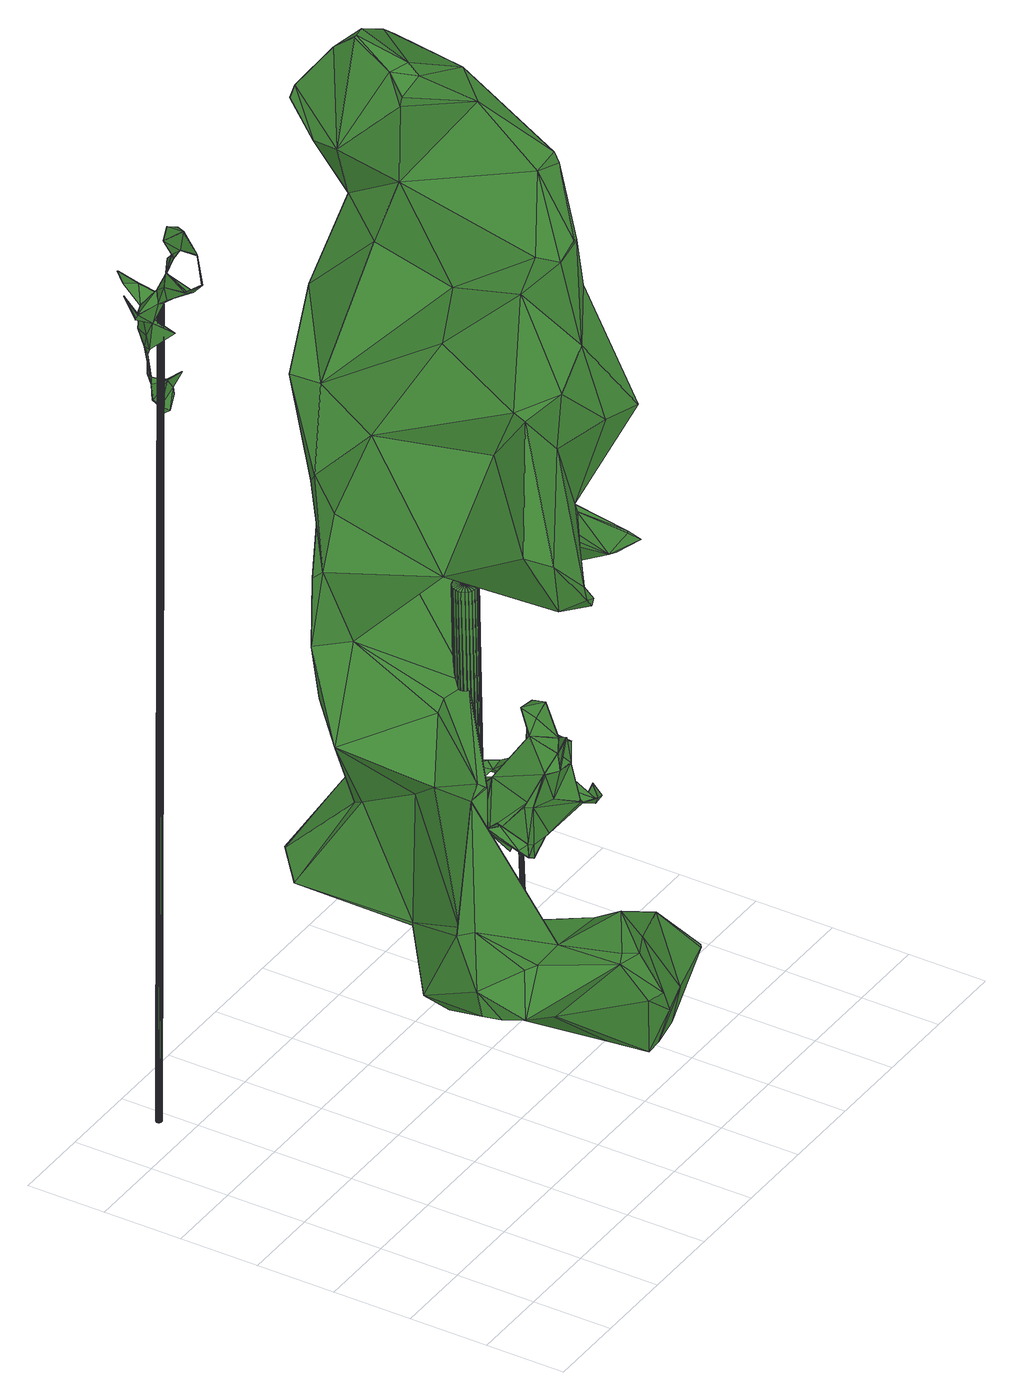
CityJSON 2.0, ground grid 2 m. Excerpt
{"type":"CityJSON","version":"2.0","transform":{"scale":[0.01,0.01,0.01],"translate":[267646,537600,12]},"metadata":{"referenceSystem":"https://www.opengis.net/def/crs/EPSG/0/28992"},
"CityObjects":{
"tree1":{"type":"SolitaryVegetationObject","attributes":{"gtid":31,"crown_width_m":1.58,"crown_median_z":35.04,"crown_r50_m":0.173,"crown_porosity":0.948,"trunk_H_m":22,"trunk_DBH_m":0.143,"trunk_radius_m":0.0717,"trunk_base_height_m":13.04,"original_gtid":"33"},"geometry":[{"type":"Solid","lod":"3","boundaries":[[[[0,1,2]],[[2,3,4]],[[2,1,3]],[[5,6,7]],[[8,9,10]],[[8,10,11]],[[12,13,14]],[[15,16,17]],[[1,18,3]],[[19,20,21]],[[22,14,23]],[[24,25,26]],[[8,27,28]],[[8,28,29]],[[14,30,23]],[[23,30,31]],[[32,3,18]],[[3,32,4]],[[7,33,34]],[[14,13,30]],[[35,36,37]],[[4,0,2]],[[26,38,39]],[[40,41,42]],[[43,41,40]],[[44,45,46]],[[11,44,46]],[[47,16,20]],[[44,33,6]],[[45,44,6]],[[46,45,27]],[[46,27,11]],[[48,36,49]],[[50,21,15]],[[51,52,53]],[[54,55,56]],[[57,25,58]],[[58,25,7]],[[59,60,61]],[[22,23,31]],[[22,31,62]],[[7,6,33]],[[33,11,63]],[[58,7,64]],[[1,65,18]],[[24,7,25]],[[49,36,55]],[[49,55,54]],[[33,63,66]],[[7,24,5]],[[65,67,18]],[[32,18,67]],[[36,50,55]],[[1,68,65]],[[51,53,0]],[[38,26,69]],[[42,69,26]],[[51,70,52]],[[6,28,45]],[[27,8,11]],[[20,19,48]],[[71,59,61]],[[58,64,9]],[[66,64,34]],[[5,24,39]],[[43,72,73]],[[34,33,66]],[[34,64,7]],[[9,64,66]],[[31,13,62]],[[26,25,74]],[[0,68,1]],[[42,26,74]],[[42,74,75]],[[72,76,77]],[[72,43,40]],[[78,29,39]],[[78,39,38]],[[20,48,47]],[[31,30,13]],[[79,12,80]],[[79,80,60]],[[50,19,21]],[[68,70,65]],[[81,76,72]],[[42,82,40]],[[75,82,42]],[[83,71,60]],[[11,33,44]],[[48,37,36]],[[75,73,84]],[[85,80,12]],[[77,86,73]],[[65,87,67]],[[62,13,81]],[[88,85,83]],[[49,89,47]],[[88,80,85]],[[26,39,24]],[[74,41,75]],[[68,0,53]],[[75,84,85]],[[85,82,75]],[[12,72,40]],[[90,67,17]],[[90,17,16]],[[47,91,16]],[[69,42,41]],[[75,41,73]],[[41,43,73]],[[72,77,73]],[[12,40,82]],[[82,85,12]],[[16,91,90]],[[67,87,17]],[[69,41,92]],[[74,92,41]],[[92,74,69]],[[76,12,77]],[[52,49,54]],[[77,37,85]],[[77,35,37]],[[68,93,70]],[[94,70,93]],[[36,12,79]],[[48,19,37]],[[84,73,86]],[[85,86,77]],[[83,80,88]],[[60,80,83]],[[86,85,84]],[[5,39,29]],[[16,21,20]],[[15,21,16]],[[57,58,9]],[[17,87,91]],[[91,87,90]],[[22,95,14]],[[48,96,47]],[[49,47,96]],[[49,96,48]],[[14,95,12]],[[91,47,89]],[[62,95,22]],[[17,97,15]],[[97,17,91]],[[81,72,95]],[[81,95,62]],[[50,15,97]],[[50,97,93]],[[91,89,97]],[[12,95,72]],[[51,0,4]],[[67,90,51]],[[32,67,51]],[[32,51,4]],[[87,51,90]],[[87,65,51]],[[13,12,76]],[[13,76,81]],[[36,35,12]],[[19,50,98]],[[83,85,98]],[[37,19,98]],[[37,98,85]],[[12,35,77]],[[50,36,98]],[[57,9,78]],[[57,78,38]],[[93,56,55]],[[49,94,89]],[[52,94,49]],[[93,97,94]],[[89,94,97]],[[56,93,68]],[[94,52,70]],[[98,79,83]],[[98,36,79]],[[71,61,60]],[[29,78,9]],[[93,55,50]],[[51,65,70]],[[52,54,53]],[[68,53,56]],[[54,56,53]],[[79,60,59]],[[79,59,83]],[[83,59,71]],[[74,25,99]],[[9,66,63]],[[5,29,28]],[[5,28,6]],[[10,9,63]],[[10,63,11]],[[29,9,8]],[[27,45,28]],[[57,99,25]],[[74,99,69]],[[38,69,99]],[[38,99,57]],[[100,101,102]],[[100,102,103]],[[103,102,104]],[[103,104,105]],[[102,101,106]],[[102,106,104]],[[104,106,107]],[[104,107,105]],[[106,101,108]],[[106,108,107]],[[107,108,109]],[[107,109,105]],[[108,101,110]],[[108,110,109]],[[109,110,111]],[[109,111,105]],[[110,101,112]],[[110,112,111]],[[111,112,113]],[[111,113,105]],[[112,101,114]],[[112,114,113]],[[113,114,115]],[[113,115,105]],[[114,101,116]],[[114,116,115]],[[115,116,117]],[[115,117,105]],[[116,101,118]],[[116,118,117]],[[117,118,119]],[[117,119,105]],[[118,101,120]],[[118,120,119]],[[119,120,121]],[[119,121,105]],[[120,101,122]],[[120,122,121]],[[121,122,123]],[[121,123,105]],[[122,101,124]],[[122,124,123]],[[123,124,125]],[[123,125,105]],[[124,101,126]],[[124,126,125]],[[125,126,127]],[[125,127,105]],[[126,101,128]],[[126,128,127]],[[127,128,129]],[[127,129,105]],[[128,101,130]],[[128,130,129]],[[129,130,131]],[[129,131,105]],[[130,101,132]],[[130,132,131]],[[131,132,133]],[[131,133,105]],[[132,101,134]],[[132,134,133]],[[133,134,135]],[[133,135,105]],[[134,101,136]],[[134,136,135]],[[135,136,137]],[[135,137,105]],[[136,101,138]],[[136,138,137]],[[137,138,139]],[[137,139,105]],[[138,101,140]],[[138,140,139]],[[139,140,141]],[[139,141,105]],[[140,101,142]],[[140,142,141]],[[141,142,143]],[[141,143,105]],[[142,101,144]],[[142,144,143]],[[143,144,145]],[[143,145,105]],[[144,101,146]],[[144,146,145]],[[145,146,147]],[[145,147,105]],[[146,101,148]],[[146,148,147]],[[147,148,149]],[[147,149,105]],[[148,101,100]],[[148,100,149]],[[149,100,103]],[[149,103,105]]]]}]},
"tree2":{"type":"SolitaryVegetationObject","attributes":{"gtid":26,"crown_width_m":9.4,"crown_median_z":23.75,"crown_r50_m":0.58,"crown_porosity":0.883,"trunk_H_m":10.96,"trunk_DBH_m":0.628,"trunk_radius_m":0.314,"trunk_base_height_m":12.79,"original_gtid":"28"},"geometry":[{"type":"Solid","lod":"3","boundaries":[[[[150,151,152]],[[150,152,153]],[[154,155,156]],[[157,158,159]],[[160,161,162]],[[163,160,162]],[[160,163,164]],[[165,166,167]],[[168,169,170]],[[171,172,173]],[[174,175,176]],[[174,177,178]],[[179,180,181]],[[182,183,184]],[[162,185,163]],[[186,187,188]],[[189,161,160]],[[190,187,191]],[[190,192,187]],[[192,188,187]],[[193,194,185]],[[192,195,188]],[[196,197,150]],[[165,167,198]],[[199,200,166]],[[201,202,203]],[[204,175,205]],[[206,207,208]],[[150,153,196]],[[209,210,211]],[[191,187,198]],[[186,198,187]],[[212,188,195]],[[213,214,215]],[[216,217,218]],[[199,166,165]],[[219,220,193]],[[221,151,222]],[[223,151,221]],[[182,224,225]],[[186,226,165]],[[220,175,204]],[[174,205,175]],[[227,228,229]],[[198,186,165]],[[154,156,230]],[[212,186,188]],[[231,232,233]],[[234,235,236]],[[164,237,238]],[[182,184,239]],[[240,241,234]],[[206,217,242]],[[243,152,151]],[[179,172,180]],[[244,190,245]],[[246,247,248]],[[198,227,191]],[[198,167,227]],[[237,163,185]],[[244,212,195]],[[244,249,212]],[[248,250,246]],[[193,220,251]],[[204,251,220]],[[185,194,237]],[[252,197,253]],[[219,254,220]],[[254,255,220]],[[222,256,162]],[[257,258,259]],[[190,244,192]],[[233,260,261]],[[252,262,193]],[[157,159,263]],[[264,219,265]],[[238,178,177]],[[230,156,200]],[[166,200,156]],[[209,266,267]],[[237,164,163]],[[253,196,268]],[[269,224,182]],[[253,268,270]],[[218,202,271]],[[218,271,272]],[[194,193,251]],[[205,174,178]],[[180,172,171]],[[228,246,250]],[[238,237,178]],[[248,247,273]],[[274,275,276]],[[205,178,251]],[[220,255,175]],[[176,175,255]],[[277,278,279]],[[278,277,280]],[[203,226,212]],[[165,226,199]],[[226,186,212]],[[205,251,204]],[[164,238,281]],[[282,164,281]],[[176,177,174]],[[281,177,282]],[[282,177,255]],[[255,177,176]],[[238,177,281]],[[172,207,283]],[[241,240,284]],[[251,237,194]],[[178,237,251]],[[212,201,203]],[[261,285,211]],[[196,253,197]],[[208,273,286]],[[208,286,218]],[[268,196,287]],[[162,161,222]],[[222,161,189]],[[222,189,221]],[[183,288,289]],[[213,215,290]],[[291,292,293]],[[291,293,225]],[[179,181,294]],[[295,285,296]],[[200,202,297]],[[234,241,298]],[[159,299,263]],[[300,299,159]],[[200,199,301]],[[226,301,199]],[[209,302,277]],[[235,225,303]],[[304,299,300]],[[193,262,265]],[[254,264,255]],[[195,192,244]],[[305,306,260]],[[307,260,306]],[[173,274,276]],[[263,308,309]],[[263,299,308]],[[310,311,312]],[[312,313,267]],[[314,313,189]],[[301,226,203]],[[315,184,316]],[[243,317,318]],[[200,301,319]],[[180,171,320]],[[180,320,181]],[[203,319,301]],[[303,321,240]],[[265,262,231]],[[296,261,260]],[[285,261,296]],[[173,320,171]],[[155,322,227]],[[155,227,167]],[[255,323,282]],[[290,298,324]],[[290,182,298]],[[193,185,252]],[[218,217,206]],[[210,267,313]],[[325,184,326]],[[193,265,219]],[[211,210,327]],[[157,242,217]],[[160,314,189]],[[211,328,233]],[[261,211,233]],[[279,266,277]],[[209,277,266]],[[245,329,294]],[[234,298,235]],[[245,190,329]],[[330,331,332]],[[300,159,333]],[[321,284,240]],[[332,331,334]],[[234,236,240]],[[240,236,303]],[[309,276,275]],[[304,308,299]],[[233,232,260]],[[305,260,232]],[[335,289,288]],[[308,289,335]],[[239,269,182]],[[291,269,239]],[[292,291,239]],[[207,172,336]],[[179,336,172]],[[219,264,254]],[[179,294,329]],[[190,227,329]],[[190,191,227]],[[179,329,229]],[[229,329,227]],[[337,338,245]],[[316,339,315]],[[224,291,225]],[[269,291,224]],[[262,252,231]],[[183,257,288]],[[183,182,257]],[[295,333,159]],[[295,340,333]],[[296,340,295]],[[225,341,303]],[[342,341,326]],[[315,307,169]],[[203,202,319]],[[297,343,230]],[[297,230,200]],[[157,344,158]],[[282,323,164]],[[160,164,323]],[[239,325,292]],[[184,325,239]],[[278,334,279]],[[277,302,295]],[[285,295,302]],[[249,244,245]],[[257,272,258]],[[157,283,242]],[[233,328,264]],[[264,231,233]],[[328,323,264]],[[255,264,323]],[[280,290,324]],[[206,242,207]],[[277,213,290]],[[332,278,345]],[[230,343,273]],[[257,182,215]],[[242,283,207]],[[321,341,317]],[[318,317,341]],[[278,346,347]],[[345,278,347]],[[160,323,314]],[[264,265,231]],[[167,166,156]],[[155,167,156]],[[278,348,346]],[[209,267,210]],[[243,151,349]],[[317,243,349]],[[273,343,286]],[[293,325,326]],[[235,182,225]],[[311,310,321]],[[298,182,235]],[[247,154,273]],[[273,154,230]],[[270,350,170]],[[159,158,295]],[[277,295,158]],[[335,276,309]],[[270,268,350]],[[298,241,284]],[[268,287,350]],[[170,305,270]],[[170,169,305]],[[153,287,196]],[[350,287,153]],[[348,278,324]],[[278,280,324]],[[218,206,208]],[[252,232,231]],[[253,232,252]],[[297,286,343]],[[202,286,297]],[[270,305,232]],[[270,232,253]],[[183,289,316]],[[319,202,200]],[[266,279,351]],[[266,351,267]],[[292,325,293]],[[260,307,352]],[[327,323,328]],[[327,328,211]],[[314,323,327]],[[285,209,211]],[[151,223,349]],[[278,332,334]],[[229,228,336]],[[229,336,179]],[[353,181,354]],[[250,336,228]],[[334,331,310]],[[310,331,321]],[[330,346,331]],[[353,354,259]],[[318,168,243]],[[345,330,332]],[[273,208,248]],[[290,215,182]],[[202,218,286]],[[210,313,327]],[[221,313,312]],[[207,248,208]],[[355,258,271]],[[183,316,184]],[[260,352,296]],[[340,296,352]],[[356,216,218]],[[272,216,356]],[[272,356,218]],[[327,313,314]],[[201,271,202]],[[151,150,256]],[[151,256,222]],[[258,355,259]],[[321,317,349]],[[321,349,223]],[[217,344,157]],[[311,321,223]],[[221,311,223]],[[312,311,221]],[[341,342,357]],[[318,357,168]],[[353,355,358]],[[341,357,318]],[[259,355,353]],[[227,322,228]],[[246,228,322]],[[320,354,181]],[[335,354,320]],[[172,274,173]],[[359,252,185]],[[337,245,294]],[[312,351,310]],[[334,351,279]],[[310,351,334]],[[158,344,360]],[[283,275,172]],[[274,172,275]],[[154,322,155]],[[246,322,247]],[[154,247,322]],[[263,275,157]],[[157,275,283]],[[259,288,257]],[[346,330,347]],[[330,345,347]],[[355,271,358]],[[293,326,225]],[[181,337,294]],[[360,216,215]],[[169,326,315]],[[342,326,169]],[[277,290,280]],[[320,276,335]],[[173,276,320]],[[189,313,221]],[[315,326,184]],[[309,308,335]],[[303,341,321]],[[309,275,263]],[[258,272,271]],[[358,271,201]],[[235,303,236]],[[354,335,288]],[[354,288,259]],[[304,316,289]],[[304,289,308]],[[248,336,250]],[[207,336,248]],[[267,351,312]],[[359,197,252]],[[348,298,284]],[[348,284,346]],[[333,361,300]],[[300,361,304]],[[339,352,307]],[[324,298,348]],[[331,346,321]],[[201,212,362]],[[168,357,169]],[[169,357,342]],[[249,245,362]],[[362,245,338]],[[362,212,249]],[[339,307,315]],[[340,352,339]],[[213,277,214]],[[214,277,158]],[[216,272,215]],[[257,215,272]],[[214,158,215]],[[158,360,215]],[[346,284,321]],[[333,340,361]],[[339,361,340]],[[216,344,217]],[[185,162,256]],[[185,256,359]],[[150,197,256]],[[359,256,197]],[[168,152,243]],[[216,360,344]],[[170,350,152]],[[153,152,350]],[[152,168,170]],[[209,285,302]],[[326,341,225]],[[169,307,306]],[[169,306,305]],[[316,361,339]],[[304,361,316]],[[353,358,363]],[[353,363,181]],[[337,181,363]],[[201,363,358]],[[362,363,201]],[[362,338,363]],[[337,363,338]],[[364,365,366]],[[364,366,367]],[[367,366,368]],[[367,368,369]],[[366,365,370]],[[366,370,368]],[[368,370,371]],[[368,371,369]],[[370,365,372]],[[370,372,371]],[[371,372,373]],[[371,373,369]],[[372,365,374]],[[372,374,373]],[[373,374,375]],[[373,375,369]],[[374,365,376]],[[374,376,375]],[[375,376,377]],[[375,377,369]],[[376,365,378]],[[376,378,377]],[[377,378,379]],[[377,379,369]],[[378,365,380]],[[378,380,379]],[[379,380,381]],[[379,381,369]],[[380,365,382]],[[380,382,381]],[[381,382,383]],[[381,383,369]],[[382,365,384]],[[382,384,383]],[[383,384,385]],[[383,385,369]],[[384,365,386]],[[384,386,385]],[[385,386,387]],[[385,387,369]],[[386,365,388]],[[386,388,387]],[[387,388,389]],[[387,389,369]],[[388,365,390]],[[388,390,389]],[[389,390,391]],[[389,391,369]],[[390,365,392]],[[390,392,391]],[[391,392,393]],[[391,393,369]],[[392,365,394]],[[392,394,393]],[[393,394,395]],[[393,395,369]],[[394,365,396]],[[394,396,395]],[[395,396,397]],[[395,397,369]],[[396,365,398]],[[396,398,397]],[[397,398,399]],[[397,399,369]],[[398,365,400]],[[398,400,399]],[[399,400,401]],[[399,401,369]],[[400,365,402]],[[400,402,401]],[[401,402,403]],[[401,403,369]],[[402,365,404]],[[402,404,403]],[[403,404,405]],[[403,405,369]],[[404,365,406]],[[404,406,405]],[[405,406,407]],[[405,407,369]],[[406,365,408]],[[406,408,407]],[[407,408,409]],[[407,409,369]],[[408,365,410]],[[408,410,409]],[[409,410,411]],[[409,411,369]],[[410,365,412]],[[410,412,411]],[[411,412,413]],[[411,413,369]],[[412,365,364]],[[412,364,413]],[[413,364,367]],[[413,367,369]]]]}]},
"tree3":{"type":"SolitaryVegetationObject","attributes":{"gtid":536,"crown_width_m":3.8,"crown_median_z":15.67,"crown_r50_m":0.253,"crown_porosity":0.925,"trunk_H_m":3.4,"trunk_DBH_m":0.102,"trunk_radius_m":0.0511,"trunk_base_height_m":12.27,"original_gtid":"606"},"geometry":[{"type":"Solid","lod":"3","boundaries":[[[[414,415,416]],[[414,416,417]],[[418,419,420]],[[421,422,423]],[[424,425,426]],[[427,428,429]],[[430,431,432]],[[433,434,435]],[[436,437,438]],[[439,424,440]],[[441,442,443]],[[444,426,425]],[[429,428,445]],[[446,447,448]],[[449,450,423]],[[449,451,450]],[[452,453,454]],[[452,454,455]],[[429,456,457]],[[458,459,460]],[[420,461,418]],[[462,463,435]],[[464,465,466]],[[467,468,469]],[[470,471,472]],[[445,473,474]],[[475,476,477]],[[478,479,480]],[[431,481,482]],[[483,481,431]],[[477,484,475]],[[419,459,458]],[[418,459,419]],[[485,486,487]],[[464,466,451]],[[439,488,424]],[[489,490,491]],[[492,453,471]],[[493,494,476]],[[493,476,495]],[[496,426,497]],[[498,455,499]],[[500,455,498]],[[501,502,503]],[[449,465,464]],[[421,423,450]],[[504,505,441]],[[506,507,484]],[[508,467,509]],[[470,510,511]],[[512,459,418]],[[460,459,512]],[[460,513,458]],[[514,512,418]],[[442,515,443]],[[516,443,515]],[[514,517,512]],[[490,489,518]],[[518,489,519]],[[520,521,465]],[[461,420,522]],[[523,463,462]],[[489,524,519]],[[525,462,486]],[[526,494,493]],[[475,495,476]],[[499,436,435]],[[527,528,529]],[[530,430,531]],[[453,452,517]],[[532,490,533]],[[534,535,469]],[[536,537,538]],[[539,540,541]],[[539,541,497]],[[540,434,542]],[[543,525,509]],[[544,545,546]],[[547,548,549]],[[550,551,480]],[[460,536,538]],[[552,468,467]],[[503,480,479]],[[541,553,525]],[[548,554,549]],[[499,472,498]],[[499,470,472]],[[555,556,526]],[[557,521,558]],[[558,521,520]],[[559,560,444]],[[470,499,435]],[[418,515,514]],[[461,515,418]],[[561,422,457]],[[423,422,561]],[[515,500,514]],[[442,562,500]],[[563,485,564]],[[554,555,417]],[[434,565,566]],[[566,486,462]],[[518,558,520]],[[552,545,468]],[[497,531,496]],[[435,434,462]],[[496,531,430]],[[469,535,467]],[[511,435,436]],[[490,567,491]],[[429,445,456]],[[496,568,529]],[[478,508,569]],[[564,570,571]],[[564,571,563]],[[535,509,467]],[[439,572,488]],[[470,435,463]],[[573,519,574]],[[429,575,427]],[[574,519,524]],[[574,524,576]],[[533,490,577]],[[533,577,465]],[[433,435,511]],[[480,503,550]],[[534,578,535]],[[534,579,578]],[[580,559,444]],[[421,581,582]],[[421,450,581]],[[511,436,438]],[[553,462,525]],[[464,451,449]],[[490,518,577]],[[532,567,490]],[[509,583,543]],[[422,421,570]],[[529,568,527]],[[478,569,479]],[[502,428,427]],[[465,577,520]],[[552,467,508]],[[472,517,498]],[[514,498,517]],[[456,561,457]],[[457,584,585]],[[455,517,452]],[[586,466,521]],[[557,586,521]],[[537,522,420]],[[518,520,577]],[[587,426,496]],[[474,456,445]],[[448,447,526]],[[494,526,447]],[[588,510,523]],[[588,433,510]],[[525,589,569]],[[526,556,588]],[[433,588,556]],[[427,550,502]],[[465,449,533]],[[499,455,436]],[[482,481,590]],[[503,502,550]],[[466,465,521]],[[415,547,416]],[[486,566,487]],[[432,431,591]],[[432,591,550]],[[469,579,534]],[[442,536,460]],[[419,513,538]],[[420,419,538]],[[458,513,419]],[[480,551,431]],[[592,444,425]],[[580,444,592]],[[591,431,551]],[[591,551,550]],[[535,578,509]],[[508,525,569]],[[580,529,528]],[[564,487,444]],[[509,525,508]],[[449,423,533]],[[593,423,561]],[[533,423,593]],[[518,519,557]],[[415,414,494]],[[587,592,424]],[[440,424,592]],[[468,545,469]],[[440,592,425]],[[440,425,572]],[[424,572,425]],[[484,507,475]],[[487,565,539]],[[585,550,427]],[[566,565,487]],[[484,594,506]],[[580,585,559]],[[466,586,504]],[[511,438,492]],[[587,529,580]],[[504,451,466]],[[450,451,504]],[[504,586,573]],[[511,510,433]],[[417,555,414]],[[470,463,510]],[[523,510,463]],[[585,595,550]],[[528,527,595]],[[580,592,587]],[[416,549,554]],[[416,554,417]],[[524,491,596]],[[524,596,597]],[[569,589,461]],[[492,471,470]],[[470,511,492]],[[457,585,575]],[[457,575,429]],[[585,427,575]],[[472,471,453]],[[472,453,517]],[[598,508,478]],[[564,485,487]],[[495,475,507]],[[476,599,477]],[[582,570,421]],[[512,562,460]],[[598,600,508]],[[460,562,442]],[[570,444,560]],[[589,525,486]],[[590,601,482]],[[498,514,500]],[[585,584,602]],[[579,545,544]],[[442,500,515]],[[460,538,513]],[[424,426,587]],[[497,426,444]],[[543,497,541]],[[603,563,571]],[[568,432,595]],[[579,583,578]],[[544,583,579]],[[530,483,430]],[[496,529,587]],[[494,599,476]],[[474,561,456]],[[450,504,441]],[[536,442,441]],[[538,537,420]],[[469,545,579]],[[461,522,569]],[[537,536,522]],[[441,522,536]],[[548,556,555]],[[555,554,548]],[[547,415,447]],[[528,595,585]],[[479,501,503]],[[474,604,561]],[[574,576,501]],[[574,501,479]],[[573,569,504]],[[486,485,605]],[[500,562,455]],[[455,562,517]],[[517,562,512]],[[546,545,552]],[[431,482,600]],[[497,606,530]],[[607,530,606]],[[480,600,478]],[[431,600,480]],[[539,497,444]],[[424,488,572]],[[502,473,428]],[[440,572,439]],[[556,523,433]],[[593,532,533]],[[414,555,599]],[[567,604,596]],[[474,596,604]],[[588,448,526]],[[446,523,556]],[[523,446,448]],[[448,588,523]],[[479,569,574]],[[516,515,461]],[[450,443,581]],[[441,443,450]],[[516,581,443]],[[608,605,603]],[[569,573,574]],[[580,528,585]],[[444,487,539]],[[566,462,434]],[[477,599,526]],[[555,526,599]],[[547,549,416]],[[523,434,433]],[[556,548,446]],[[428,473,445]],[[552,508,546]],[[546,601,590]],[[559,609,560]],[[546,610,607]],[[590,610,546]],[[491,524,489]],[[523,542,434]],[[581,605,582]],[[486,605,581]],[[441,505,522]],[[502,611,473]],[[585,602,559]],[[593,567,532]],[[525,543,541]],[[540,553,541]],[[569,505,504]],[[422,602,457]],[[473,611,474]],[[612,524,597]],[[539,565,540]],[[526,493,477]],[[493,594,484]],[[493,484,477]],[[495,594,493]],[[540,565,434]],[[548,547,447]],[[548,447,446]],[[494,447,415]],[[598,478,600]],[[613,597,596]],[[613,596,611]],[[438,437,454]],[[492,438,454]],[[611,596,474]],[[567,596,491]],[[494,414,599]],[[561,604,593]],[[567,593,604]],[[608,582,605]],[[496,430,568]],[[570,559,602]],[[570,609,559]],[[436,454,437]],[[522,505,569]],[[430,483,431]],[[430,432,568]],[[462,542,523]],[[553,542,462]],[[540,542,553]],[[509,578,583]],[[570,602,422]],[[576,524,612]],[[568,595,527]],[[550,595,432]],[[564,444,570]],[[506,594,507]],[[594,495,507]],[[582,608,603]],[[582,571,570]],[[603,571,582]],[[573,557,519]],[[614,600,546]],[[508,600,614]],[[516,461,615]],[[583,606,543]],[[543,606,497]],[[501,613,502]],[[501,576,613]],[[612,613,576]],[[611,502,613]],[[597,613,612]],[[584,457,602]],[[508,614,546]],[[605,485,603]],[[603,485,563]],[[492,454,453]],[[530,531,497]],[[558,518,557]],[[544,606,583]],[[546,606,544]],[[461,589,615]],[[546,607,606]],[[455,454,436]],[[609,570,560]],[[573,586,557]],[[516,615,581]],[[590,481,483]],[[530,610,483]],[[590,483,610]],[[601,600,482]],[[601,546,600]],[[530,607,610]],[[589,486,615]],[[581,615,486]],[[616,617,618]],[[616,618,619]],[[619,618,620]],[[619,620,621]],[[618,617,622]],[[618,622,620]],[[620,622,623]],[[620,623,621]],[[622,617,624]],[[622,624,623]],[[623,624,625]],[[623,625,621]],[[624,617,626]],[[624,626,625]],[[625,626,627]],[[625,627,621]],[[626,617,628]],[[626,628,627]],[[627,628,629]],[[627,629,621]],[[628,617,630]],[[628,630,629]],[[629,630,631]],[[629,631,621]],[[630,617,632]],[[630,632,631]],[[631,632,633]],[[631,633,621]],[[632,617,634]],[[632,634,633]],[[633,634,635]],[[633,635,621]],[[634,617,636]],[[634,636,635]],[[635,636,637]],[[635,637,621]],[[636,617,638]],[[636,638,637]],[[637,638,639]],[[637,639,621]],[[638,617,640]],[[638,640,639]],[[639,640,641]],[[639,641,621]],[[640,617,642]],[[640,642,641]],[[641,642,643]],[[641,643,621]],[[642,617,644]],[[642,644,643]],[[643,644,645]],[[643,645,621]],[[644,617,646]],[[644,646,645]],[[645,646,647]],[[645,647,621]],[[646,617,648]],[[646,648,647]],[[647,648,649]],[[647,649,621]],[[648,617,650]],[[648,650,649]],[[649,650,651]],[[649,651,621]],[[650,617,652]],[[650,652,651]],[[651,652,653]],[[651,653,621]],[[652,617,654]],[[652,654,653]],[[653,654,655]],[[653,655,621]],[[654,617,656]],[[654,656,655]],[[655,656,657]],[[655,657,621]],[[656,617,658]],[[656,658,657]],[[657,658,659]],[[657,659,621]],[[658,617,660]],[[658,660,659]],[[659,660,661]],[[659,661,621]],[[660,617,662]],[[660,662,661]],[[661,662,663]],[[661,663,621]],[[662,617,664]],[[662,664,663]],[[663,664,665]],[[663,665,621]],[[664,617,616]],[[664,616,665]],[[665,616,619]],[[665,619,621]]]]}]}
},
"vertices":[
[104,1022,2509],[70,1011,2494],[103,1022,2510],[84,967,2528],[112,999,2512],[80,1044,2046],[99,1036,2020],[119,1029,2081],[99,1038,2020],[141,1041,2069],[143,1032,2049],[149,1031,2027],[89,1083,2283],[126,1111,2310],[113,1143,2308],[47,942,2392],[79,914,2404],[78,915,2404],[84,967,2526],[67,999,2340],[85,940,2372],[69,947,2376],[114,1144,2308],[109,1155,2339],[69,1042,2095],[78,1048,2108],[77,1049,2108],[107,1043,1991],[98,1037,2020],[80,1046,2046],[108,1154,2339],[109,1153,2339],[85,967,2527],[143,1030,2049],[148,1009,2095],[65,1021,2323],[81,1035,2347],[73,1011,2325],[85,1062,2108],[70,1043,2094],[91,1091,2217],[88,1070,2178],[86,1070,2178],[93,1090,2217],[118,1022,2003],[107,1042,1990],[119,1023,2002],[86,940,2372],[100,997,2329],[87,1013,2395],[60,1003,2377],[96,981,2465],[102,1005,2428],[91,1000,2450],[104,1020,2424],[86,1014,2395],[103,1021,2424],[97,1049,2089],[119,1031,2081],[17,1080,2351],[17,1082,2351],[17,1081,2352],[128,1111,2310],[144,1031,2049],[148,1010,2096],[94,981,2465],[149,1010,2095],[95,938,2468],[90,1001,2450],[99,1071,2149],[90,999,2450],[16,1081,2351],[132,1078,2263],[113,1022,2211],[99,1069,2149],[70,1046,2188],[134,1062,2295],[79,1043,2268],[96,1050,2089],[33,1054,2301],[34,1062,2284],[136,1062,2295],[74,1058,2218],[31,1053,2301],[99,998,2232],[68,1037,2263],[99,999,2232],[95,938,2466],[33,1061,2284],[70,947,2377],[96,938,2467],[79,916,2404],[100,1070,2149],[68,1004,2412],[70,1003,2412],[125,1105,2299],[62,1003,2377],[48,942,2393],[64,1021,2324],[86,1061,2108],[82,1025,104],[75,1025,104],[82,1027,104],[97,1030,2304],[97,1031,2304],[90,1030,2304],[81,1029,104],[96,1033,2304],[80,1030,104],[95,1035,2304],[79,1031,104],[93,1036,2304],[77,1032,104],[91,1036,2304],[75,1032,104],[90,1037,2304],[73,1032,104],[88,1036,2304],[71,1031,104],[86,1036,2304],[70,1030,104],[85,1035,2304],[69,1029,104],[84,1033,2304],[68,1027,104],[83,1031,2304],[68,1025,104],[83,1030,2304],[68,1023,104],[83,1028,2304],[69,1021,104],[84,1026,2304],[70,1020,104],[85,1024,2304],[72,1019,104],[86,1023,2304],[73,1018,104],[88,1023,2304],[75,1018,104],[90,1022,2304],[77,1018,104],[92,1023,2304],[79,1019,104],[93,1023,2304],[80,1020,104],[95,1024,2304],[81,1021,104],[96,1026,2304],[82,1023,104],[97,1028,2304],
[1304,745,1937],[1167,585,1884],[1198,891,1808],[1337,775,1913],[444,355,402],[542,316,384],[534,269,389],[619,899,841],[717,911,1066],[650,980,1067],[1016,612,2271],[1052,539,2089],[1103,609,2243],[1088,613,2280],[969,740,2441],[747,102,342],[674,112,406],[721,140,230],[1112,950,1645],[1223,972,1493],[1224,961,1747],[703,1061,430],[641,1018,418],[685,1070,472],[824,967,2623],[821,1027,2572],[819,969,2620],[804,869,2572],[845,846,2582],[790,798,328],[698,1038,398],[858,783,351],[1168,869,975],[961,965,993],[1156,965,1038],[1109,921,2298],[927,185,268],[968,232,131],[1143,262,221],[996,539,2062],[1089,374,189],[923,261,101],[1147,330,202],[978,1048,2337],[1023,989,2503],[1146,266,226],[1417,918,1944],[1260,911,1964],[766,142,230],[712,96,411],[615,150,526],[770,311,504],[614,312,521],[779,248,538],[851,1037,2556],[864,979,2615],[561,538,518],[651,715,415],[534,528,514],[776,900,1593],[890,784,1817],[655,958,1784],[1028,310,367],[966,822,1240],[854,877,1233],[902,724,912],[673,560,832],[678,675,779],[640,556,806],[768,1108,2438],[782,1104,2464],[1042,513,1819],[1082,550,2068],[1210,468,1577],[1418,880,966],[1320,864,1062],[804,207,468],[811,302,147],[592,559,321],[782,638,320],[450,297,418],[1001,1007,2145],[1119,991,1901],[809,1084,1917],[1292,510,1148],[1244,547,1128],[1291,516,1145],[1035,819,2467],[835,811,2563],[1374,935,1003],[1271,533,1176],[1267,530,1173],[711,745,716],[1040,651,1690],[1112,384,227],[997,426,288],[509,531,327],[432,399,403],[480,582,366],[1033,394,308],[524,576,332],[999,1005,2524],[1077,1006,2180],[1334,1000,1951],[729,1023,2374],[720,956,2380],[1112,655,2114],[906,723,907],[702,604,803],[822,745,787],[857,1043,1661],[643,1033,1790],[1056,1017,2186],[679,977,910],[832,994,2183],[936,1041,2291],[901,657,1553],[889,597,1697],[1387,970,1928],[1418,886,963],[1269,979,1824],[626,503,505],[679,538,826],[429,412,466],[681,1065,474],[736,919,616],[822,985,624],[761,703,1289],[826,441,1251],[725,472,1443],[880,554,1360],[790,827,2526],[788,832,2501],[722,891,635],[1172,604,1261],[620,952,1557],[546,489,530],[1391,940,1918],[905,966,954],[903,971,956],[1048,772,1244],[1423,883,967],[1367,952,1023],[1326,921,1064],[847,680,332],[660,956,1270],[684,1002,1488],[534,316,510],[1223,552,1133],[720,992,971],[684,999,1097],[688,144,514],[717,960,1395],[1253,574,1172],[714,1007,1094],[1170,1010,1694],[1110,957,1644],[1035,978,1393],[877,969,947],[830,967,672],[999,551,1551],[1128,503,1572],[973,523,1724],[950,616,1974],[961,584,2080],[1021,999,1323],[952,992,1149],[1121,550,1572],[1083,836,1476],[646,165,532],[828,984,621],[1174,612,1277],[555,496,319],[831,860,2261],[1079,717,1267],[1298,953,1056],[1201,903,1370],[881,751,1985],[819,919,2086],[816,636,314],[888,387,1271],[888,412,1292],[843,376,1295],[652,978,1250],[792,433,1394],[837,966,671],[651,715,407],[849,677,337],[964,422,286],[753,996,1326],[714,1004,1366],[1158,643,1271],[1212,896,1423],[508,334,506],[818,752,870],[878,386,1256],[888,416,1287],[882,390,1257],[1121,660,1270],[1188,496,1584],[1342,935,1882],[901,574,1673],[738,981,1487],[745,796,684],[797,853,691],[717,696,732],[673,539,830],[1199,894,1442],[677,557,458],[1047,726,2099],[844,752,894],[698,996,1218],[832,363,384],[764,578,390],[956,725,80],[925,725,79],[955,733,79],[935,733,1175],[934,741,1175],[904,733,1175],[952,741,79],[931,748,1175],[947,747,79],[926,755,1175],[941,752,79],[920,760,1175],[933,755,79],[912,763,1175],[925,756,79],[904,764,1174],[917,755,79],[896,763,1174],[909,752,79],[888,760,1174],[903,747,78],[882,755,1174],[898,741,78],[877,749,1174],[895,733,78],[874,741,1174],[894,725,78],[872,733,1174],[895,717,78],[873,725,1174],[898,709,79],[877,717,1174],[903,703,79],[882,711,1174],[909,698,79],[888,706,1175],[917,695,79],[896,703,1175],[925,694,79],[904,701,1175],[933,695,79],[912,702,1175],[940,698,79],[919,706,1175],[947,703,80],[926,710,1175],[952,709,80],[931,717,1175],[955,717,80],[934,724,1175],
[1385,811,252],[1387,811,252],[1332,765,273],[1331,764,271],[1181,949,430],[1159,961,426],[1161,939,433],[1184,802,356],[1165,731,344],[1164,804,314],[1373,673,342],[1354,700,333],[1352,669,356],[1140,698,343],[1087,678,347],[1129,690,317],[1277,686,490],[1228,683,497],[1241,708,405],[1366,901,324],[1356,855,400],[1344,931,343],[1274,967,298],[1273,968,296],[1275,968,296],[1420,691,315],[1393,691,309],[1209,904,400],[1220,931,400],[1211,904,400],[1321,723,368],[1087,679,346],[1403,871,307],[1395,840,282],[1404,872,307],[1155,834,292],[1171,845,352],[1180,875,283],[1317,985,354],[1331,1017,321],[1274,969,298],[1285,999,381],[1129,691,316],[1195,701,332],[1153,976,418],[1180,977,410],[1180,976,408],[1197,914,421],[1356,856,402],[1375,930,351],[1179,876,282],[1091,887,316],[1109,889,334],[1280,818,590],[1307,771,606],[1316,810,591],[1362,956,350],[1333,1017,321],[1325,996,361],[1086,679,348],[1093,710,349],[1362,896,124],[1353,867,192],[1352,868,193],[1204,709,492],[1163,728,434],[1195,706,497],[1250,702,525],[1254,683,571],[1277,684,490],[1347,942,166],[1282,812,417],[1282,814,416],[1332,793,403],[1418,714,341],[1017,814,356],[1035,826,342],[1025,776,343],[1332,1015,320],[1354,868,193],[1390,836,242],[1364,896,125],[1308,703,391],[1325,738,425],[1286,998,383],[1327,965,351],[1244,979,409],[1112,783,360],[1114,697,360],[1137,722,438],[1170,845,353],[1210,871,407],[1348,943,166],[1363,897,125],[1263,785,535],[1289,807,539],[1376,930,349],[1350,945,331],[1232,985,405],[1153,974,417],[1244,979,411],[1221,931,402],[1211,904,402],[1286,1000,382],[1036,868,360],[1054,826,378],[1047,910,350],[1088,889,332],[1195,914,419],[1409,892,359],[1057,772,409],[1282,813,418],[1383,866,272],[1264,650,404],[1264,651,403],[1313,676,365],[1335,720,500],[1324,738,426],[1059,803,343],[1103,842,313],[1320,822,539],[1318,823,539],[1189,942,416],[1162,939,431],[1159,961,424],[1334,791,403],[1366,816,400],[1333,792,404],[1357,855,401],[1295,758,451],[1295,758,541],[1308,770,605],[1286,723,539],[1387,805,283],[1362,829,283],[1333,795,297],[1140,700,442],[1196,705,495],[1288,783,569],[1348,830,403],[1332,797,297],[1361,829,281],[1377,888,311],[1088,888,333],[1049,909,351],[1262,747,347],[1263,748,347],[1140,734,321],[1232,984,404],[1293,758,451],[1323,738,424],[1365,816,399],[1348,830,401],[1046,784,341],[1264,652,405],[1204,846,436],[1262,748,348],[1242,710,405],[1416,715,339],[1123,824,359],[1114,796,368],[1195,701,334],[1085,760,412],[1042,876,347],[1319,822,538],[1312,787,559],[1312,676,363],[1212,871,406],[1182,805,367],[1294,758,540],[1205,699,334],[1205,698,336],[1109,888,335],[1352,667,356],[1377,890,309],[1205,846,435],[1256,683,571],[1203,707,491],[1353,700,331],[1112,783,358],[1349,942,166],[1263,651,404],[1058,770,408],[1057,740,426],[1250,704,524],[1388,836,242],[1249,703,525],[1255,684,571],[1205,700,335],[1183,729,414],[1095,776,366],[1204,846,434],[1336,721,501],[1337,720,501],[1180,804,368],[1262,748,346],[1285,722,538],[1093,709,351],[1058,740,427],[1084,758,412],[1285,723,537],[1211,871,408],[1230,775,27],[1225,775,27],[1230,777,27],[1239,794,367],[1239,795,367],[1234,793,367],[1229,778,27],[1238,796,367],[1228,779,27],[1237,797,367],[1227,780,27],[1236,798,367],[1226,780,27],[1235,798,367],[1225,780,27],[1234,798,367],[1223,780,27],[1232,798,367],[1222,779,27],[1231,797,367],[1221,779,27],[1230,797,367],[1221,777,27],[1229,796,367],[1220,776,27],[1229,794,367],[1220,775,27],[1229,793,367],[1220,773,27],[1229,792,367],[1221,772,27],[1229,791,368],[1222,771,27],[1230,790,368],[1223,770,27],[1232,789,368],[1224,770,27],[1233,788,368],[1225,770,27],[1234,788,368],[1227,770,27],[1235,788,368],[1228,771,27],[1237,789,367],[1229,772,27],[1238,790,367],[1230,773,27],[1238,791,367],[1230,774,27],[1239,792,367]
]}
